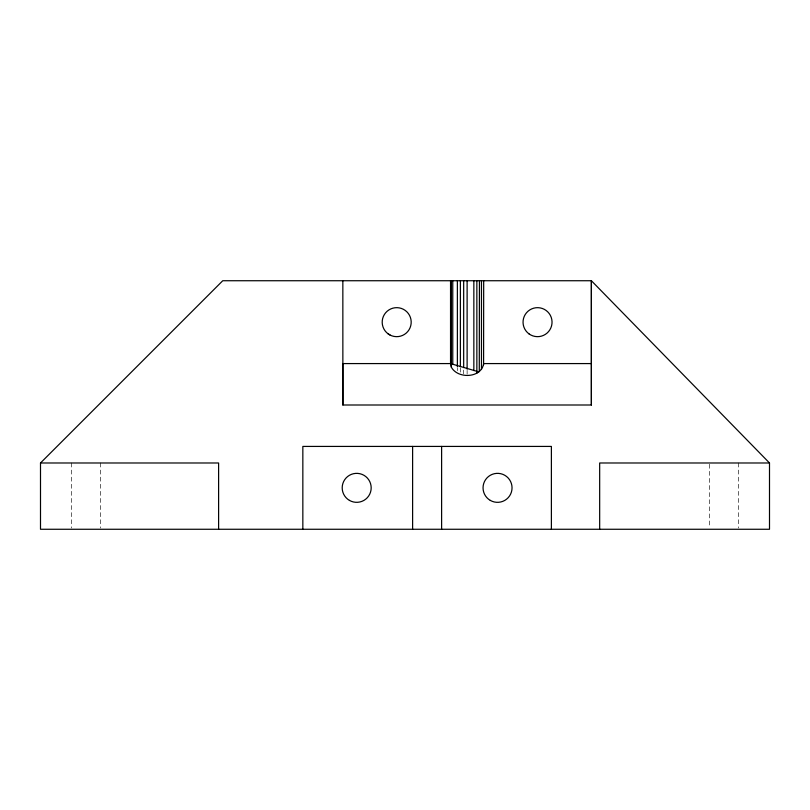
<?xml version="1.0" encoding="UTF-8"?>
<svg xmlns="http://www.w3.org/2000/svg" width="810" height="810" viewBox="0 0 810 810"><rect width="100%" height="100%" fill="white"/><g stroke="black" fill="none" stroke-linecap="round" stroke-linejoin="round"><path stroke-width="0.61" stroke-dasharray="4.05 3.04" d="M738.437 462.986L738.437 528.009M709.438 464.241L709.438 528.009M467.117 370.362L467.117 374.149M463.674 370.119L463.674 373.896M460.374 368.064L460.374 373.126M457.377 368.155L457.377 370.656M100.561 462.986L100.561 528.009M71.564 462.986L71.564 528.009"/><path stroke-width="1.21" d="M591.391 363.579L483.681 363.579C481.413 378.209 457.883 379.161 451.362 367.234L451.362 280.736M452.77 364.5L452.77 280.736M591.391 405L591.391 280.736L222.75 280.736L40.5 462.986L40.5 529.264L769.5 529.264L769.5 462.986L591.391 280.736L591.391 405L342.873 405L342.843 363.579L450.542 363.579L478.761 371.881M479.277 371.537L479.429 280.736M40.5 462.986L218.609 462.986L218.609 529.264M769.5 462.986L599.673 462.986L599.673 529.264M388.172 333.892A14.499 14.499 0 0 0 411.115 323.676A14.499 14.499 0 0 0 390.795 308.914A14.499 14.499 0 0 0 388.172 333.892L390.025 334.955M451.362 367.234L450.542 363.579L450.542 280.736M551.387 529.264L551.387 446.421L302.839 446.421L302.839 529.264M483.681 280.736L483.59 364.814M481.464 280.736L481.464 369.492M476.857 280.736L476.857 373.157M473.85 280.736L473.85 370.595M467.117 280.736L467.117 369.107M463.674 280.736L463.674 367.598M460.374 280.736L460.374 366.798M457.377 280.736L457.377 366.91M441.612 446.421L441.612 529.264M412.614 446.421L412.614 529.264M342.843 280.736L342.873 405M529.021 333.892A14.499 14.499 0 0 0 551.964 323.676A14.499 14.499 0 0 0 531.654 308.914A14.499 14.499 0 0 0 529.021 333.892M490.293 500.398A14.499 14.499 0 0 0 512.042 487.843A14.499 14.499 0 0 0 490.293 475.288A14.499 14.499 0 0 0 490.293 500.398M349.444 500.398A14.499 14.499 0 0 0 371.183 487.843A14.499 14.499 0 0 0 349.444 475.288A14.499 14.499 0 0 0 349.444 500.398"/></g></svg>
